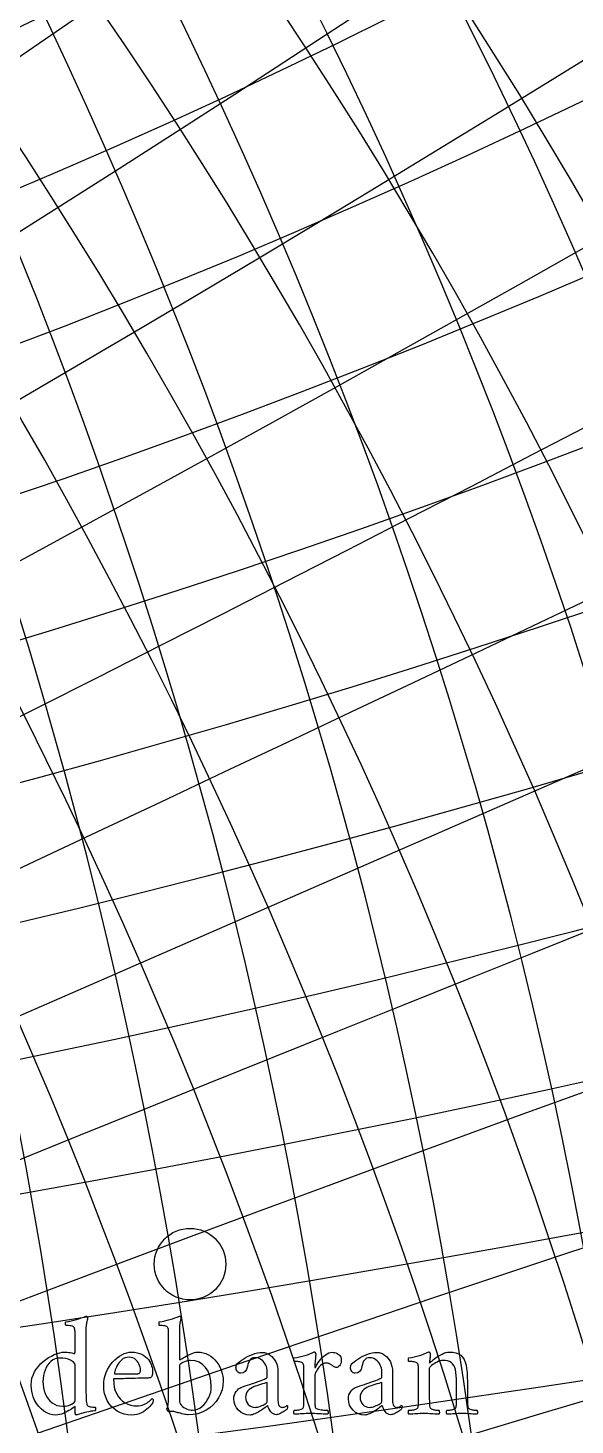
# Model space of a CAD drawing. Header units: millimetres. Extents: x -78 to 78, y -78 to 100.
# Drawn here: x 39.44 to 48.07, y 10.69 to 32.76 of the extents above; entities that cross this region are included whole.
import ezdxf

# ---------------------------------------------------------------- set-up
doc = ezdxf.new("R2010")
doc.units = ezdxf.units.MM
for name, color, linetype in [('ENGRAVE', 7, 'Continuous'), ('ENGRAVE_FINE', 8, 'Continuous'), ('TEXT', 5, 'Continuous')]:
    doc.layers.add(name, color=color, linetype=linetype)

msp = doc.modelspace()

# ---------------------------------------------------------------- linework, layer by layer
at = {"layer": 'ENGRAVE'}
msp.add_lwpolyline([(-64.6943, -28.2418), (64.6943, 28.2418)], dxfattribs=at)
for centre, radius in [((0, 0), 76.44), ((0, 0), 76.44), ((0, 0), 74.3925), ((0, 0), 70.59), ((0, 0), 70.59), ((0, 0), 70.59), ((41.9964, 13.2359), 0.5647)]:
    msp.add_circle(centre, radius, dxfattribs=at)
for centre, radius, start, end in [((-40.7552, 0), 81.5103, 300, 60), ((-25.6927, 0), 75.1203, 290, 70), ((-12.4469, 0), 71.679, 280, 80), ((0, 109.8185), 84.1259, 230, 310), ((0, 141.18), 122.2655, 240, 300), ((0, 206.3914), 193.9444, 250, 290), ((0, 406.5116), 400.3358, 260, 280)]:
    msp.add_arc(centre, radius, start, end, dxfattribs=at)
at = {"layer": 'ENGRAVE_FINE'}
msp.add_lwpolyline([(-64.6943, -28.2418), (64.6943, 28.2418)], dxfattribs=at)
for centre, radius, start, end in [((-36.7468, 0), 79.5819, 297.5, 62.5), ((-32.9167, 0), 77.8874, 295, 65), ((-29.2393, 0), 76.4061, 292.5, 67.5), ((-22.2569, 0), 74.0157, 287.5, 72.5), ((-18.9145, 0), 73.0801, 285, 75), ((-15.6494, 0), 72.3039, 282.5, 77.5), ((-9.2933, 0), 71.1991, 277.5, 82.5), ((-6.1758, 0), 70.8596, 275, 85), ((-3.082, 0), 70.6573, 272.499999, 87.500001), ((-2.8246, -1.2331), 70.6573, 296.083333, 111.083334), ((-5.66, -2.4708), 70.8596, 298.583333, 108.583334), ((-8.5172, -3.7181), 71.1991, 301.083333, 106.083334), ((-11.4073, -4.9798), 71.679, 303.583333, 103.583333), ((-14.3424, -6.2611), 72.3039, 306.083333, 101.083333), ((-17.3348, -7.5674), 73.0801, 308.583333, 98.583333), ((-20.398, -8.9046), 74.0157, 311.083333, 96.083333), ((-23.5468, -10.2792), 75.1203, 313.583333, 93.583333), ((-26.7972, -11.6981), 76.4061, 316.083333, 91.083333), ((-45.2994, -19.7751), 86.1745, 328.583333, 78.583333), ((-41.2148, -17.992), 83.6978, 326.083333, 81.083333), ((-37.3513, -16.3054), 81.5103, 323.583333, 83.583333), ((-33.6777, -14.7018), 79.5819, 321.083333, 86.083333), ((-30.1674, -13.1694), 77.8874, 318.583333, 88.583333), ((-56.4836, 129.3885), 122.2655, 263.583333, 323.583333), ((-61.1628, 140.1071), 135.6021, 266.083333, 321.083333), ((-66.8258, 153.0797), 151.3807, 268.583333, 318.583333), ((0, 95.7442), 64.6838, 222.5, 317.5), ((-73.7994, 169.0543), 170.4193, 271.083333, 316.083333), ((0, 99.8293), 70.59, 225, 315), ((-82.5736, 189.1534), 193.9444, 273.583333, 313.583333), ((0, 104.4864), 77.0355, 227.5, 312.5), ((-93.9184, 215.1414), 223.8829, 276.083333, 311.083333), ((-109.118, 249.9594), 263.4455, 278.583333, 308.583333), ((0, 115.9568), 91.9947, 232.5, 307.5), ((-130.4836, 298.9021), 318.4109, 281.083333, 306.083333), ((0, 123.0699), 100.813, 235, 305), ((-162.6382, 372.5594), 400.3358, 283.583333, 303.583333), ((0, 131.3792), 110.8041, 237.5, 302.5), ((-216.369, 495.642), 536.1843, 286.083333, 301.083333), ((-324.0386, 742.2834), 806.8474, 288.5833333, 298.5833333), ((0, 152.8754), 135.6021, 242.5, 297.5), ((-647.4603, 1483.1539), 1616.7768, 291.0833333, 296.0833333), ((0, 167.0302), 151.3807, 245, 295), ((0, 184.4606), 170.4193, 247.5, 292.5), ((647.4603, -1483.1539), 1616.7768, 111.0833333, 116.0833333), ((324.0386, -742.2834), 806.8474, 108.5833333, 118.5833333), ((0, 234.7477), 223.8829, 252.5, 287.5), ((216.369, -495.642), 536.1843, 106.083333, 121.083333), ((0, 272.7388), 263.4455, 255, 285), ((162.6382, -372.5594), 400.3358, 103.583333, 123.583333), ((0, 326.1418), 318.4109, 257.5, 282.5), ((130.4836, -298.9021), 318.4109, 101.083333, 126.083333)]:
    msp.add_arc(centre, radius, start, end, dxfattribs=at)
at = {"layer": 'TEXT'}
for points in [[(40.0188, 11.8458), (40.0379, 11.8453), (40.0586, 11.8438), (40.0811, 11.8413), (40.1053, 11.8378), (40.1282, 11.8339), (40.1469, 11.8301), (40.1612, 11.8265), (40.1714, 11.823), (40.1763, 11.8258), (40.1799, 11.8344), (40.182, 11.8486), (40.1827, 11.8685), (40.1827, 12.1122), (40.1827, 12.1254), (40.1825, 12.1398), (40.1821, 12.1555), (40.1816, 12.1725), (40.1805, 12.1893), (40.1785, 12.2041), (40.1754, 12.2172), (40.1714, 12.2283), (40.1648, 12.2397), (40.1543, 12.2488), (40.1398, 12.2557), (40.1213, 12.2602), (40.1005, 12.2632), (40.0791, 12.2653), (40.0572, 12.2666), (40.0347, 12.267), (40.0337, 12.2688), (40.0327, 12.2742), (40.0319, 12.283), (40.0313, 12.2955), (40.0312, 12.3081), (40.0322, 12.3174), (40.0341, 12.3235), (40.037, 12.3262), (40.0789, 12.3317), (40.1204, 12.339), (40.1615, 12.3482), (40.2021, 12.3593), (40.2419, 12.3717), (40.2804, 12.3852), (40.3176, 12.3996), (40.3535, 12.415), (40.358, 12.4143), (40.3623, 12.4119), (40.3665, 12.408), (40.3706, 12.4025), (40.3741, 12.3963), (40.3766, 12.3903), (40.3781, 12.3844), (40.3786, 12.3786), (40.3778, 12.3755), (40.3754, 12.3661), (40.3715, 12.3504), (40.366, 12.3285), (40.3606, 12.3008), (40.3566, 12.2676), (40.3543, 12.229), (40.3535, 12.1851), (40.3535, 11.2332), (40.3537, 11.2013), (40.3544, 11.1692), (40.3554, 11.137), (40.3569, 11.1046), (40.359, 11.0746), (40.3618, 11.0496), (40.3653, 11.0296), (40.3695, 11.0146), (40.3771, 11.0033), (40.3885, 10.9944), (40.4038, 10.9879), (40.423, 10.9839), (40.4428, 10.9813), (40.4603, 10.9791), (40.4753, 10.9773), (40.4879, 10.9759), (40.492, 10.9759), (40.4953, 10.9759), (40.4977, 10.9759), (40.4993, 10.9759), (40.5013, 10.9743), (40.503, 10.9717), (40.5042, 10.968), (40.5049, 10.9634), (40.5054, 10.9586), (40.5058, 10.9546), (40.506, 10.9512), (40.5061, 10.9486), (40.5059, 10.9467), (40.5052, 10.9432), (40.5042, 10.9381), (40.5027, 10.9315), (40.5006, 10.925), (40.4978, 10.9204), (40.4943, 10.9176), (40.4901, 10.9167), (40.461, 10.9147), (40.4307, 10.911), (40.399, 10.9056), (40.366, 10.8985), (40.3337, 10.8906), (40.3037, 10.8828), (40.2762, 10.8752), (40.251, 10.8678), (40.23, 10.8613), (40.2146, 10.8567), (40.2049, 10.8539), (40.201, 10.853), (40.1967, 10.854), (40.193, 10.8569), (40.1899, 10.8619), (40.1873, 10.8689), (40.1853, 10.8766), (40.1839, 10.8837), (40.183, 10.8902), (40.1827, 10.8962), (40.1827, 10.9736), (40.1823, 10.9822), (40.181, 10.9873), (40.1789, 10.989), (40.1759, 10.9873), (40.1657, 10.9773), (40.1511, 10.9657), (40.1321, 10.9523), (40.1087, 10.9372), (40.0825, 10.9216), (40.0549, 10.9068), (40.0261, 10.8926), (39.996, 10.8791), (39.9657, 10.8677), (39.9362, 10.8595), (39.9076, 10.8546), (39.8799, 10.853), (39.8304, 10.8569), (39.7823, 10.8686), (39.7354, 10.8882), (39.6897, 10.9156), (39.6469, 10.9497), (39.6083, 10.9896), (39.574, 11.0351), (39.544, 11.0864), (39.5196, 11.1421), (39.5022, 11.2011), (39.4917, 11.2633), (39.4882, 11.3289), (39.4916, 11.3826), (39.5016, 11.4345), (39.5183, 11.4845), (39.5417, 11.5327), (39.5703, 11.5784), (39.6026, 11.6209), (39.6387, 11.6603), (39.6784, 11.6966), (39.7204, 11.7295), (39.7635, 11.7587), (39.8075, 11.7841), (39.8526, 11.8059), (39.8971, 11.8234), (39.9397, 11.8358), (39.9802, 11.8433), (40.0188, 11.8458)], [(41.968, 10.8552), (41.9538, 10.856), (41.9364, 10.8584), (41.9157, 10.8623), (41.8917, 10.8678), (41.867, 10.8738), (41.8442, 10.8794), (41.8232, 10.8846), (41.804, 10.8894), (41.8003, 10.8905), (41.7961, 10.8917), (41.7912, 10.8928), (41.7858, 10.8939), (41.7709, 10.8983), (41.7556, 10.9022), (41.7401, 10.9057), (41.7243, 10.9087), (41.7084, 10.9105), (41.6925, 10.9102), (41.6765, 10.9077), (41.6606, 10.9031), (41.6559, 10.9043), (41.6512, 10.9079), (41.6463, 10.9139), (41.6412, 10.9224), (41.6367, 10.9314), (41.6335, 10.9392), (41.6316, 10.9457), (41.631, 10.9509), (41.6383, 10.9688), (41.6443, 10.9884), (41.6491, 11.0098), (41.6526, 11.0329), (41.6551, 11.0559), (41.6569, 11.0773), (41.6579, 11.0969), (41.6583, 11.1148), (41.6583, 12.1122), (41.6582, 12.1244), (41.658, 12.1384), (41.6577, 12.154), (41.6572, 12.1714), (41.6561, 12.1886), (41.654, 12.2038), (41.651, 12.2171), (41.6469, 12.2283), (41.6404, 12.2397), (41.6298, 12.2488), (41.6153, 12.2557), (41.5968, 12.2602), (41.576, 12.2632), (41.5547, 12.2653), (41.5328, 12.2666), (41.5103, 12.267), (41.5092, 12.2688), (41.5083, 12.2742), (41.5075, 12.283), (41.5069, 12.2955), (41.5068, 12.3081), (41.5077, 12.3174), (41.5096, 12.3235), (41.5126, 12.3262), (41.5545, 12.3317), (41.596, 12.339), (41.637, 12.3482), (41.6776, 12.3593), (41.7174, 12.3717), (41.7559, 12.3852), (41.7931, 12.3996), (41.8291, 12.415), (41.8336, 12.4143), (41.8379, 12.4119), (41.8421, 12.408), (41.8462, 12.4025), (41.8496, 12.3963), (41.8521, 12.3903), (41.8536, 12.3844), (41.8541, 12.3786), (41.8533, 12.3755), (41.851, 12.3661), (41.8471, 12.3504), (41.8416, 12.3285), (41.8361, 12.3008), (41.8322, 12.2676), (41.8299, 12.229), (41.8291, 12.1851), (41.8291, 11.7479), (41.8292, 11.7432), (41.8296, 11.7382), (41.8304, 11.7329), (41.8314, 11.7274), (41.8329, 11.723), (41.8353, 11.7211), (41.8386, 11.7218), (41.8427, 11.7251), (41.8537, 11.7328), (41.8684, 11.7425), (41.8867, 11.7539), (41.9088, 11.7672), (41.9333, 11.7812), (41.9589, 11.7948), (41.9856, 11.808), (42.0135, 11.8207), (42.041, 11.8317), (42.0665, 11.8395), (42.0899, 11.8442), (42.1114, 11.8458), (42.16, 11.8431), (42.2057, 11.8352), (42.2483, 11.8221), (42.2879, 11.8036), (42.3245, 11.781), (42.3579, 11.7553), (42.3882, 11.7264), (42.4154, 11.6943), (42.4395, 11.6599), (42.4604, 11.6238), (42.4782, 11.5859), (42.4929, 11.5463), (42.5043, 11.5063), (42.5125, 11.4669), (42.5174, 11.4283), (42.519, 11.3904), (42.5146, 11.319), (42.5011, 11.2506), (42.4787, 11.1852), (42.4473, 11.1228), (42.4082, 11.0649), (42.3625, 11.0132), (42.3103, 10.9676), (42.2515, 10.9281), (42.1872, 10.8962), (42.1186, 10.8735), (42.0455, 10.8598), (41.968, 10.8552)], [(39.9459, 11.7524), (39.9053, 11.7491), (39.8676, 11.739), (39.833, 11.7223), (39.8013, 11.6989), (39.7729, 11.6702), (39.7478, 11.6377), (39.7262, 11.6013), (39.708, 11.5611), (39.6935, 11.5184), (39.6832, 11.4746), (39.677, 11.4296), (39.6749, 11.3835), (39.6772, 11.3321), (39.6841, 11.2828), (39.6954, 11.2354), (39.7114, 11.19), (39.7317, 11.1477), (39.7563, 11.1097), (39.7852, 11.076), (39.8184, 11.0465), (39.8555, 11.0226), (39.8964, 11.0055), (39.9409, 10.9953), (39.9892, 10.9919), (40.0258, 10.9938), (40.0603, 10.9995), (40.0929, 11.0092), (40.1235, 11.0226), (40.1494, 11.0378), (40.1679, 11.0525), (40.179, 11.0668), (40.1827, 11.0807), (40.1827, 11.6431), (40.1783, 11.6623), (40.1648, 11.681), (40.1424, 11.6993), (40.111, 11.7171), (40.0738, 11.7326), (40.0339, 11.7436), (39.9912, 11.7502), (39.9459, 11.7524)], [(40.7907, 11.4222), (40.7929, 11.3545), (40.8015, 11.2924), (40.8168, 11.2361), (40.8385, 11.1854), (40.8657, 11.1407), (40.8972, 11.102), (40.9329, 11.0695), (40.9729, 11.0431), (41.0159, 11.0227), (41.0606, 11.0081), (41.107, 10.9993), (41.1551, 10.9964), (41.1851, 10.9978), (41.2137, 11.0018), (41.2409, 11.0086), (41.2666, 11.018), (41.2907, 11.0293), (41.3127, 11.0414), (41.3328, 11.0543), (41.3509, 11.0681), (41.3667, 11.0816), (41.3799, 11.0935), (41.3906, 11.1038), (41.3987, 11.1125), (41.4002, 11.1121), (41.4024, 11.1106), (41.4053, 11.1081), (41.409, 11.1046), (41.4124, 11.1002), (41.4149, 11.0952), (41.4164, 11.0894), (41.4169, 11.0829), (41.4161, 11.0736), (41.4135, 11.0636), (41.4092, 11.0531), (41.4033, 11.042), (41.3916, 11.0252), (41.3771, 11.0069), (41.3597, 10.9871), (41.3395, 10.9657), (41.3164, 10.9441), (41.2905, 10.9238), (41.2618, 10.9048), (41.2302, 10.8871), (41.1959, 10.8722), (41.159, 10.8615), (41.1196, 10.8551), (41.0776, 10.853), (41.0146, 10.8568), (40.9552, 10.8683), (40.8996, 10.8875), (40.8476, 10.9144), (40.8003, 10.9479), (40.7583, 10.9867), (40.7217, 11.031), (40.6905, 11.0807), (40.6656, 11.1346), (40.6478, 11.1917), (40.6372, 11.2519), (40.6336, 11.3152), (40.6361, 11.3701), (40.6436, 11.4231), (40.656, 11.4743), (40.6735, 11.5236), (40.6949, 11.5704), (40.7196, 11.6141), (40.7473, 11.6546), (40.7782, 11.6921), (40.8114, 11.726), (40.8462, 11.7561), (40.8826, 11.7824), (40.9205, 11.8048), (40.9589, 11.8227), (40.9968, 11.8355), (41.0341, 11.8432), (41.0708, 11.8458), (41.1187, 11.8436), (41.1622, 11.8372), (41.2012, 11.8266), (41.2359, 11.8116), (41.2666, 11.7935), (41.294, 11.7735), (41.3179, 11.7514), (41.3384, 11.7274), (41.3557, 11.7023), (41.3702, 11.6773), (41.3819, 11.6522), (41.3907, 11.6272), (41.3972, 11.6031), (41.4018, 11.5811), (41.4046, 11.561), (41.4055, 11.5429), (41.4048, 11.5203), (41.4027, 11.5002), (41.3991, 11.4827), (41.3942, 11.4678), (41.3872, 11.4557), (41.3776, 11.4467), (41.3655, 11.4409), (41.3509, 11.4382), (41.3381, 11.4371), (41.3204, 11.4362), (41.2977, 11.4354), (41.27, 11.4348), (41.2388, 11.4341), (41.2054, 11.4333), (41.1699, 11.4324), (41.1323, 11.4313), (41.0937, 11.4302), (41.0554, 11.4291), (41.0174, 11.4279), (40.9797, 11.4268), (40.9436, 11.4257), (40.9103, 11.4248), (40.8798, 11.424), (40.8522, 11.4234), (40.8287, 11.4229), (40.8106, 11.4225), (40.798, 11.4223), (40.7907, 11.4222)], [(40.8021, 11.5042), (41.1642, 11.5042), (41.1741, 11.5049), (41.1832, 11.5071), (41.1917, 11.5106), (41.1995, 11.5156), (41.2061, 11.5224), (41.2111, 11.5315), (41.2146, 11.5429), (41.2165, 11.5566), (41.2164, 11.5717), (41.2137, 11.5896), (41.2084, 11.6104), (41.2006, 11.634), (41.1901, 11.6585), (41.177, 11.6818), (41.1611, 11.704), (41.1425, 11.7251), (41.1208, 11.743), (41.0956, 11.7558), (41.0667, 11.7635), (41.0344, 11.7661), (41.0006, 11.7636), (40.97, 11.7561), (40.9426, 11.7437), (40.9182, 11.7262), (40.8967, 11.7056), (40.8775, 11.6835), (40.8608, 11.66), (40.8465, 11.6351), (40.8344, 11.6102), (40.8243, 11.5868), (40.8162, 11.5647), (40.8101, 11.5441), (40.8057, 11.5266), (40.803, 11.5142), (40.8018, 11.5067), (40.8021, 11.5042)], [(42.0044, 11.7137), (41.9822, 11.7124), (41.9589, 11.7083), (41.9344, 11.7015), (41.9088, 11.6921), (41.8849, 11.6816), (41.8655, 11.6719), (41.8507, 11.6628), (41.8405, 11.6545), (41.8355, 11.6487), (41.8319, 11.6425), (41.8298, 11.6361), (41.8291, 11.6294), (41.8291, 11.0898), (41.8311, 11.0666), (41.837, 11.0448), (41.847, 11.0245), (41.861, 11.0055), (41.8779, 10.9884), (41.8968, 10.9734), (41.9177, 10.9605), (41.9407, 10.9497), (41.9646, 10.9413), (41.9885, 10.9352), (42.0124, 10.9316), (42.0363, 10.9304), (42.0754, 10.9339), (42.1129, 10.9443), (42.1488, 10.9618), (42.1832, 10.9862), (42.2151, 11.0159), (42.2438, 11.0494), (42.2692, 11.0865), (42.2913, 11.1273), (42.3093, 11.1703), (42.3221, 11.2136), (42.3298, 11.2574), (42.3323, 11.3015), (42.3267, 11.3931), (42.3098, 11.474), (42.2817, 11.5445), (42.2424, 11.6044), (42.1938, 11.6522), (42.1379, 11.6864), (42.0748, 11.7069), (42.0044, 11.7137)], [(43.1407, 11.8412), (43.1721, 11.8387), (43.2025, 11.831), (43.2318, 11.8182), (43.2602, 11.8002), (43.2868, 11.778), (43.3106, 11.7524), (43.3317, 11.7234), (43.3502, 11.6909), (43.3651, 11.6556), (43.3758, 11.6181), (43.3822, 11.5782), (43.3843, 11.5361), (43.3843, 11.0784), (43.3853, 11.0575), (43.3883, 11.0383), (43.3933, 11.0205), (43.4003, 11.0044), (43.4095, 10.9909), (43.4213, 10.9813), (43.4357, 10.9756), (43.4526, 10.9736), (43.4677, 10.9745), (43.4811, 10.9771), (43.4928, 10.9813), (43.5027, 10.9873), (43.511, 10.9934), (43.5175, 10.9981), (43.5224, 11.0014), (43.5255, 11.0032), (43.5276, 11.0028), (43.5295, 11.0015), (43.5311, 10.9994), (43.5323, 10.9964), (43.5333, 10.9931), (43.5341, 10.9902), (43.5345, 10.9875), (43.5346, 10.985), (43.5339, 10.9729), (43.5318, 10.9617), (43.5282, 10.9513), (43.5232, 10.9418), (43.5153, 10.9355), (43.5053, 10.9281), (43.4931, 10.9196), (43.4788, 10.9099), (43.4633, 10.8999), (43.4475, 10.8905), (43.4314, 10.8817), (43.4151, 10.8735), (43.3991, 10.8665), (43.384, 10.8615), (43.37, 10.8585), (43.357, 10.8575), (43.3337, 10.8605), (43.3118, 10.8695), (43.291, 10.8844), (43.2716, 10.9053), (43.2545, 10.9294), (43.2406, 10.9537), (43.23, 10.9783), (43.2227, 11.0032), (43.2166, 10.9977), (43.2076, 10.9902), (43.1955, 10.9806), (43.1805, 10.9691), (43.1634, 10.9565), (43.145, 10.9438), (43.1252, 10.9309), (43.1043, 10.9179), (43.0827, 10.9052), (43.0613, 10.8934), (43.04, 10.8824), (43.0189, 10.8723), (42.9986, 10.8638), (42.9799, 10.8578), (42.9627, 10.8542), (42.9471, 10.853), (42.8946, 10.8576), (42.8464, 10.8715), (42.8024, 10.8946), (42.7627, 10.927), (42.7298, 10.966), (42.7063, 11.0092), (42.6922, 11.0565), (42.6875, 11.108), (42.6899, 11.1409), (42.6969, 11.1715), (42.7087, 11.1996), (42.7251, 11.2253), (42.7438, 11.2475), (42.7624, 11.2654), (42.7808, 11.2788), (42.7991, 11.2879), (42.8319, 11.2995), (42.8666, 11.3115), (42.9031, 11.324), (42.9414, 11.3368), (42.9801, 11.3499), (43.0174, 11.3627), (43.0535, 11.3755), (43.0883, 11.3881), (43.1202, 11.3999), (43.1475, 11.4103), (43.1703, 11.4192), (43.1885, 11.4268), (43.1968, 11.4304), (43.2033, 11.4345), (43.2081, 11.439), (43.2113, 11.4439), (43.2133, 11.4502), (43.2147, 11.459), (43.2155, 11.4701), (43.2158, 11.4837), (43.2158, 11.5429), (43.2143, 11.5679), (43.2096, 11.5927), (43.2017, 11.6174), (43.1908, 11.642), (43.1771, 11.6655), (43.1612, 11.6869), (43.143, 11.7064), (43.1225, 11.7239), (43.1001, 11.7384), (43.0764, 11.7487), (43.0512, 11.7549), (43.0246, 11.757), (42.9979, 11.7547), (42.975, 11.7479), (42.9558, 11.7365), (42.9403, 11.7205), (42.9276, 11.7005), (42.917, 11.6767), (42.9083, 11.6492), (42.9016, 11.6181), (42.8874, 11.5712), (42.8652, 11.5378), (42.835, 11.5177), (42.7968, 11.511), (42.7797, 11.5129), (42.7647, 11.5184), (42.7518, 11.5277), (42.7411, 11.5406), (42.7326, 11.5557), (42.7265, 11.5714), (42.7229, 11.5876), (42.7217, 11.6044), (42.722, 11.6086), (42.7228, 11.6144), (42.7243, 11.6217), (42.7263, 11.6306), (42.7287, 11.6396), (42.7314, 11.6474), (42.7344, 11.6539), (42.7376, 11.6591), (42.7566, 11.6757), (42.7792, 11.6938), (42.8055, 11.7133), (42.8356, 11.7342), (42.8685, 11.7551), (42.9036, 11.7746), (42.9408, 11.7927), (42.9801, 11.8093), (43.0205, 11.8233), (43.0607, 11.8332), (43.1008, 11.8392), (43.1407, 11.8412)], [(44.236, 11.8435), (44.2573, 11.8423), (44.2781, 11.8387), (44.2983, 11.8326), (44.3179, 11.8241), (44.3359, 11.814), (44.351, 11.8028), (44.3632, 11.7906), (44.3726, 11.7775), (44.3747, 11.7725), (44.3766, 11.7666), (44.3781, 11.76), (44.3794, 11.7524), (44.3804, 11.7443), (44.3811, 11.7359), (44.3816, 11.7272), (44.3817, 11.7183), (44.3799, 11.6897), (44.3746, 11.6653), (44.3657, 11.6452), (44.3532, 11.6294), (44.3396, 11.6175), (44.3273, 11.609), (44.3163, 11.6038), (44.3066, 11.6021), (44.2953, 11.6031), (44.2844, 11.6061), (44.2737, 11.6111), (44.2633, 11.6181), (44.2532, 11.6257), (44.2434, 11.6329), (44.2338, 11.6394), (44.2246, 11.6454), (44.2165, 11.6509), (44.2084, 11.6559), (44.2, 11.6605), (44.1916, 11.6647), (44.1821, 11.6682), (44.1708, 11.6707), (44.1576, 11.6722), (44.1426, 11.6727), (44.1192, 11.6702), (44.0968, 11.6628), (44.0754, 11.6503), (44.0549, 11.6329), (44.0359, 11.6124), (44.0188, 11.591), (44.0035, 11.5686), (43.99, 11.5452), (43.9791, 11.5227), (43.9713, 11.5031), (43.9666, 11.4863), (43.965, 11.4723), (43.965, 11.1285), (43.9651, 11.1039), (43.9653, 11.0801), (43.9656, 11.0572), (43.9661, 11.0351), (43.9672, 11.0145), (43.9693, 10.9958), (43.9723, 10.9792), (43.9764, 10.9645), (43.9809, 10.959), (43.99, 10.9537), (44.0037, 10.9487), (44.0219, 10.944), (44.0427, 10.9398), (44.064, 10.9364), (44.086, 10.9336), (44.1085, 10.9315), (44.1292, 10.93), (44.146, 10.929), (44.1588, 10.9283), (44.1677, 10.9281), (44.1707, 10.9227), (44.1731, 10.9156), (44.1747, 10.9068), (44.1756, 10.8962), (44.1756, 10.8857), (44.1742, 10.8769), (44.1716, 10.8698), (44.1677, 10.8643), (44.1334, 10.8666), (44.0988, 10.8686), (44.0639, 10.8705), (44.0288, 10.8723), (43.9937, 10.8738), (43.9593, 10.8749), (43.9254, 10.8755), (43.8921, 10.8757), (43.8605, 10.8755), (43.8295, 10.8749), (43.7991, 10.8738), (43.7692, 10.8723), (43.739, 10.8705), (43.7077, 10.8686), (43.6752, 10.8666), (43.6416, 10.8643), (43.6377, 10.8698), (43.6351, 10.8769), (43.6337, 10.8857), (43.6337, 10.8962), (43.6346, 10.9068), (43.6362, 10.9156), (43.6386, 10.9227), (43.6416, 10.9281), (43.6497, 10.9283), (43.6601, 10.929), (43.673, 10.93), (43.6883, 10.9315), (43.7046, 10.9336), (43.7205, 10.9364), (43.7359, 10.9398), (43.7509, 10.944), (43.764, 10.9487), (43.7737, 10.9537), (43.78, 10.959), (43.7828, 10.9645), (43.7869, 10.9792), (43.7899, 10.9958), (43.792, 11.0145), (43.7931, 11.0351), (43.7936, 11.0572), (43.7939, 11.0801), (43.7941, 11.1039), (43.7942, 11.1285), (43.7942, 11.5429), (43.7941, 11.5552), (43.7939, 11.5691), (43.7936, 11.5848), (43.7931, 11.6021), (43.792, 11.6193), (43.7899, 11.6346), (43.7869, 11.6478), (43.7828, 11.6591), (43.7778, 11.6685), (43.7697, 11.6764), (43.7585, 11.6827), (43.7441, 11.6875), (43.7282, 11.6911), (43.7122, 11.6938), (43.6963, 11.6956), (43.6804, 11.6966), (43.6658, 11.6971), (43.6542, 11.6975), (43.6453, 11.6977), (43.6394, 11.6978), (43.6382, 11.7012), (43.6371, 11.7069), (43.636, 11.7148), (43.6348, 11.7251), (43.6342, 11.7356), (43.6348, 11.7444), (43.6365, 11.7516), (43.6394, 11.757), (43.6823, 11.7634), (43.7248, 11.7712), (43.7666, 11.7804), (43.8079, 11.7911), (43.8479, 11.8034), (43.8859, 11.8173), (43.9219, 11.833), (43.9559, 11.8503), (43.9604, 11.8495), (43.9647, 11.8469), (43.9689, 11.8426), (43.973, 11.8367), (43.9765, 11.8301), (43.9789, 11.8241), (43.9804, 11.8187), (43.9809, 11.8139), (43.9806, 11.8081), (43.9798, 11.7974), (43.9784, 11.7819), (43.9764, 11.7615), (43.9742, 11.7387), (43.9721, 11.7157), (43.9702, 11.6926), (43.9684, 11.6693), (43.9669, 11.648), (43.9658, 11.6309), (43.9652, 11.6179), (43.965, 11.609), (43.9652, 11.606), (43.9658, 11.6038), (43.9669, 11.6026), (43.9684, 11.6021), (43.97, 11.6023), (43.9715, 11.6027), (43.9729, 11.6034), (43.9741, 11.6044), (43.9867, 11.6288), (44.0017, 11.6542), (44.0191, 11.6806), (44.039, 11.708), (44.0607, 11.7349), (44.0837, 11.7598), (44.108, 11.7827), (44.1335, 11.8036), (44.1595, 11.8211), (44.1853, 11.8335), (44.2108, 11.841), (44.236, 11.8435)], [(44.9487, 11.8412), (44.9801, 11.8387), (45.0105, 11.831), (45.0399, 11.8182), (45.0682, 11.8002), (45.0948, 11.778), (45.1186, 11.7524), (45.1398, 11.7234), (45.1582, 11.6909), (45.1731, 11.6556), (45.1838, 11.6181), (45.1902, 11.5782), (45.1923, 11.5361), (45.1923, 11.0784), (45.1933, 11.0575), (45.1963, 11.0383), (45.2013, 11.0205), (45.2083, 11.0044), (45.2175, 10.9909), (45.2294, 10.9813), (45.2437, 10.9756), (45.2607, 10.9736), (45.2757, 10.9745), (45.2891, 10.9771), (45.3008, 10.9813), (45.3108, 10.9873), (45.319, 10.9934), (45.3256, 10.9981), (45.3304, 11.0014), (45.3335, 11.0032), (45.3357, 11.0028), (45.3375, 11.0015), (45.3391, 10.9994), (45.3404, 10.9964), (45.3414, 10.9931), (45.3421, 10.9902), (45.3425, 10.9875), (45.3426, 10.985), (45.3419, 10.9729), (45.3398, 10.9617), (45.3362, 10.9513), (45.3313, 10.9418), (45.3234, 10.9355), (45.3133, 10.9281), (45.3012, 10.9196), (45.2868, 10.9099), (45.2713, 10.8999), (45.2555, 10.8905), (45.2395, 10.8817), (45.2231, 10.8735), (45.2071, 10.8665), (45.1921, 10.8615), (45.178, 10.8585), (45.165, 10.8575), (45.1418, 10.8605), (45.1198, 10.8695), (45.0991, 10.8844), (45.0796, 10.9053), (45.0625, 10.9294), (45.0486, 10.9537), (45.038, 10.9783), (45.0307, 11.0032), (45.0246, 10.9977), (45.0156, 10.9902), (45.0036, 10.9806), (44.9885, 10.9691), (44.9714, 10.9565), (44.953, 10.9438), (44.9333, 10.9309), (44.9123, 10.9179), (44.8907, 10.9052), (44.8693, 10.8934), (44.848, 10.8824), (44.8269, 10.8723), (44.8066, 10.8638), (44.7879, 10.8578), (44.7707, 10.8542), (44.7551, 10.853), (44.7026, 10.8576), (44.6544, 10.8715), (44.6104, 10.8946), (44.5707, 10.927), (44.5378, 10.966), (44.5143, 11.0092), (44.5003, 11.0565), (44.4956, 11.108), (44.4979, 11.1409), (44.505, 11.1715), (44.5167, 11.1996), (44.5331, 11.2253), (44.5518, 11.2475), (44.5704, 11.2654), (44.5888, 11.2788), (44.6071, 11.2879), (44.6399, 11.2995), (44.6746, 11.3115), (44.7111, 11.324), (44.7495, 11.3368), (44.7881, 11.3499), (44.8255, 11.3627), (44.8615, 11.3755), (44.8963, 11.3881), (44.9282, 11.3999), (44.9555, 11.4103), (44.9783, 11.4192), (44.9965, 11.4268), (45.0048, 11.4304), (45.0113, 11.4345), (45.0162, 11.439), (45.0193, 11.4439), (45.0213, 11.4502), (45.0227, 11.459), (45.0236, 11.4701), (45.0238, 11.4837), (45.0238, 11.5429), (45.0223, 11.5679), (45.0176, 11.5927), (45.0098, 11.6174), (44.9988, 11.642), (44.9851, 11.6655), (44.9692, 11.6869), (44.951, 11.7064), (44.9305, 11.7239), (44.9081, 11.7384), (44.8844, 11.7487), (44.8592, 11.7549), (44.8326, 11.757), (44.806, 11.7547), (44.783, 11.7479), (44.7638, 11.7365), (44.7483, 11.7205), (44.7356, 11.7005), (44.725, 11.6767), (44.7163, 11.6492), (44.7096, 11.6181), (44.6954, 11.5712), (44.6732, 11.5378), (44.643, 11.5177), (44.6049, 11.511), (44.5877, 11.5129), (44.5727, 11.5184), (44.5598, 11.5277), (44.5491, 11.5406), (44.5406, 11.5557), (44.5346, 11.5714), (44.5309, 11.5876), (44.5297, 11.6044), (44.53, 11.6086), (44.5309, 11.6144), (44.5323, 11.6217), (44.5343, 11.6306), (44.5367, 11.6396), (44.5394, 11.6474), (44.5424, 11.6539), (44.5457, 11.6591), (44.5646, 11.6757), (44.5872, 11.6938), (44.6135, 11.7133), (44.6436, 11.7342), (44.6765, 11.7551), (44.7116, 11.7746), (44.7488, 11.7927), (44.7882, 11.8093), (44.8285, 11.8233), (44.8687, 11.8332), (44.9088, 11.8392), (44.9487, 11.8412)], [(46.0872, 11.8458), (46.1439, 11.8426), (46.1931, 11.8332), (46.235, 11.8176), (46.2694, 11.7957), (46.2977, 11.7672), (46.3209, 11.7319), (46.3392, 11.6898), (46.3525, 11.6408), (46.362, 11.5849), (46.3688, 11.5219), (46.3728, 11.4517), (46.3742, 11.3744), (46.3742, 11.1285), (46.3742, 11.1039), (46.3744, 11.0801), (46.3748, 11.0572), (46.3753, 11.0351), (46.3764, 11.0145), (46.3784, 10.9958), (46.3815, 10.9792), (46.3855, 10.9645), (46.3893, 10.959), (46.3961, 10.9537), (46.4058, 10.9487), (46.4186, 10.944), (46.433, 10.9398), (46.4479, 10.9364), (46.4632, 10.9336), (46.4789, 10.9315), (46.4937, 10.93), (46.5062, 10.929), (46.5165, 10.9283), (46.5245, 10.9281), (46.5275, 10.9227), (46.5299, 10.9156), (46.5315, 10.9068), (46.5324, 10.8962), (46.5323, 10.8857), (46.531, 10.8769), (46.5284, 10.8698), (46.5245, 10.8643), (46.4914, 10.8666), (46.4604, 10.8686), (46.4316, 10.8705), (46.4049, 10.8723), (46.3784, 10.8738), (46.35, 10.8749), (46.3197, 10.8755), (46.2876, 10.8757), (46.2565, 10.8755), (46.2267, 10.8749), (46.1984, 10.8738), (46.1715, 10.8723), (46.1443, 10.8705), (46.1151, 10.8686), (46.084, 10.8666), (46.0508, 10.8643), (46.0469, 10.8698), (46.0443, 10.8769), (46.0429, 10.8857), (46.0428, 10.8962), (46.0438, 10.9068), (46.0454, 10.9156), (46.0478, 10.9227), (46.0508, 10.9281), (46.0589, 10.9283), (46.0693, 10.929), (46.0822, 10.93), (46.0975, 10.9315), (46.1138, 10.9336), (46.1297, 10.9364), (46.1451, 10.9398), (46.1601, 10.944), (46.1732, 10.9487), (46.1829, 10.9537), (46.1891, 10.959), (46.192, 10.9645), (46.1961, 10.9792), (46.1991, 10.9958), (46.2012, 11.0145), (46.2022, 11.0351), (46.2027, 11.0572), (46.2031, 11.0801), (46.2033, 11.1039), (46.2034, 11.1285), (46.2034, 11.3516), (46.2022, 11.4173), (46.1988, 11.4755), (46.1931, 11.5261), (46.1852, 11.5691), (46.1742, 11.6056), (46.1595, 11.6366), (46.1412, 11.662), (46.1191, 11.6818), (46.0928, 11.6968), (46.0616, 11.7074), (46.0256, 11.7138), (45.9848, 11.716), (45.9638, 11.7143), (45.9418, 11.7094), (45.9188, 11.7012), (45.8948, 11.6898), (45.8711, 11.6765), (45.849, 11.6628), (45.8284, 11.6486), (45.8094, 11.634), (45.7935, 11.6203), (45.7821, 11.609), (45.7753, 11.5998), (45.773, 11.593), (45.773, 11.1285), (45.7731, 11.1039), (45.7733, 11.0801), (45.7736, 11.0572), (45.7741, 11.0351), (45.7752, 11.0145), (45.7773, 10.9958), (45.7803, 10.9792), (45.7844, 10.9645), (45.7882, 10.959), (45.7949, 10.9537), (45.8047, 10.9487), (45.8174, 10.944), (45.8319, 10.9398), (45.8467, 10.9364), (45.862, 10.9336), (45.8778, 10.9315), (45.8926, 10.93), (45.9051, 10.929), (45.9153, 10.9283), (45.9233, 10.9281), (45.9264, 10.9227), (45.9287, 10.9156), (45.9303, 10.9068), (45.9313, 10.8962), (45.9312, 10.8857), (45.9298, 10.8769), (45.9272, 10.8698), (45.9233, 10.8643), (45.8902, 10.8666), (45.8593, 10.8686), (45.8304, 10.8705), (45.8037, 10.8723), (45.7772, 10.8738), (45.7488, 10.8749), (45.7186, 10.8755), (45.6865, 10.8757), (45.6553, 10.8755), (45.6256, 10.8749), (45.5972, 10.8738), (45.5703, 10.8723), (45.5432, 10.8705), (45.514, 10.8686), (45.4828, 10.8666), (45.4497, 10.8643), (45.4457, 10.8698), (45.4431, 10.8769), (45.4418, 10.8857), (45.4417, 10.8962), (45.4426, 10.9068), (45.4443, 10.9156), (45.4466, 10.9227), (45.4497, 10.9281), (45.4577, 10.9283), (45.4682, 10.929), (45.481, 10.93), (45.4963, 10.9315), (45.5126, 10.9336), (45.5285, 10.9364), (45.5439, 10.9398), (45.559, 10.944), (45.5721, 10.9487), (45.5817, 10.9537), (45.588, 10.959), (45.5908, 10.9645), (45.5949, 10.9792), (45.598, 10.9958), (45.6, 11.0145), (45.6011, 11.0351), (45.6016, 11.0572), (45.6019, 11.0801), (45.6022, 11.1039), (45.6022, 11.1285), (45.6022, 11.5338), (45.6022, 11.5463), (45.6019, 11.5611), (45.6016, 11.5782), (45.6011, 11.5976), (45.6, 11.6168), (45.598, 11.6334), (45.5949, 11.6475), (45.5908, 11.6591), (45.5859, 11.6685), (45.5777, 11.6764), (45.5665, 11.6827), (45.5521, 11.6875), (45.5362, 11.6911), (45.5203, 11.6938), (45.5043, 11.6956), (45.4884, 11.6966), (45.4739, 11.6971), (45.4622, 11.6975), (45.4534, 11.6977), (45.4474, 11.6978), (45.4462, 11.7012), (45.4451, 11.7069), (45.444, 11.7148), (45.4428, 11.7251), (45.4423, 11.7356), (45.4428, 11.7444), (45.4445, 11.7516), (45.4474, 11.757), (45.4904, 11.7634), (45.5328, 11.7712), (45.5746, 11.7804), (45.6159, 11.7911), (45.6559, 11.8034), (45.6939, 11.8173), (45.7299, 11.833), (45.7639, 11.8503), (45.7684, 11.8495), (45.7727, 11.8469), (45.7769, 11.8426), (45.781, 11.8367), (45.7845, 11.8301), (45.787, 11.8241), (45.7885, 11.8187), (45.7889, 11.8139), (45.7887, 11.8091), (45.7881, 11.8017), (45.787, 11.7915), (45.7855, 11.7786), (45.7838, 11.7644), (45.7821, 11.7504), (45.7804, 11.7365), (45.7787, 11.7228), (45.7772, 11.7103), (45.7761, 11.7), (45.7755, 11.6921), (45.7753, 11.6864), (45.7756, 11.6824), (45.7764, 11.6795), (45.7778, 11.6778), (45.7798, 11.6773), (45.7811, 11.6776), (45.7827, 11.6784), (45.7845, 11.6798), (45.7867, 11.6818), (45.7998, 11.6952), (45.8166, 11.7103), (45.8368, 11.7271), (45.8607, 11.7456), (45.8869, 11.7644), (45.9145, 11.7823), (45.9433, 11.7992), (45.9734, 11.815), (46.0036, 11.8285), (46.0326, 11.8381), (46.0605, 11.8439), (46.0872, 11.8458)], [(43.0223, 10.9736), (43.0421, 10.9748), (43.0627, 10.9782), (43.0842, 10.9839), (43.1065, 10.9919), (43.1284, 11.0012), (43.1487, 11.0109), (43.1672, 11.0211), (43.1839, 11.0317), (43.1979, 11.0419), (43.2079, 11.0508), (43.2138, 11.0584), (43.2158, 11.0647), (43.2158, 11.3676), (43.1928, 11.3603), (43.1669, 11.3522), (43.1381, 11.3432), (43.1065, 11.3334), (43.0756, 11.3237), (43.049, 11.3152), (43.0267, 11.3078), (43.0086, 11.3015), (42.9803, 11.2889), (42.9545, 11.2737), (42.9313, 11.2559), (42.9107, 11.2355), (42.8938, 11.2126), (42.8817, 11.1871), (42.8744, 11.1591), (42.872, 11.1285), (42.8747, 11.0987), (42.8828, 11.0707), (42.8963, 11.0446), (42.9153, 11.0203), (42.9382, 10.9999), (42.9636, 10.9853), (42.9917, 10.9766), (43.0223, 10.9736)], [(44.8303, 10.9736), (44.8501, 10.9748), (44.8707, 10.9782), (44.8922, 10.9839), (44.9145, 10.9919), (44.9365, 11.0012), (44.9567, 11.0109), (44.9752, 11.0211), (44.992, 11.0317), (45.0059, 11.0419), (45.0159, 11.0508), (45.0219, 11.0584), (45.0238, 11.0647), (45.0238, 11.3676), (45.0008, 11.3603), (44.9749, 11.3522), (44.9461, 11.3432), (44.9145, 11.3334), (44.8837, 11.3237), (44.857, 11.3152), (44.8347, 11.3078), (44.8166, 11.3015), (44.7883, 11.2889), (44.7625, 11.2737), (44.7393, 11.2559), (44.7187, 11.2355), (44.7018, 11.2126), (44.6897, 11.1871), (44.6824, 11.1591), (44.68, 11.1285), (44.6827, 11.0987), (44.6908, 11.0707), (44.7043, 11.0446), (44.7233, 11.0203), (44.7462, 10.9999), (44.7717, 10.9853), (44.7997, 10.9766), (44.8303, 10.9736)]]:
    msp.add_lwpolyline(points, close=True, dxfattribs=at)

doc.saveas('drawing.dxf')
